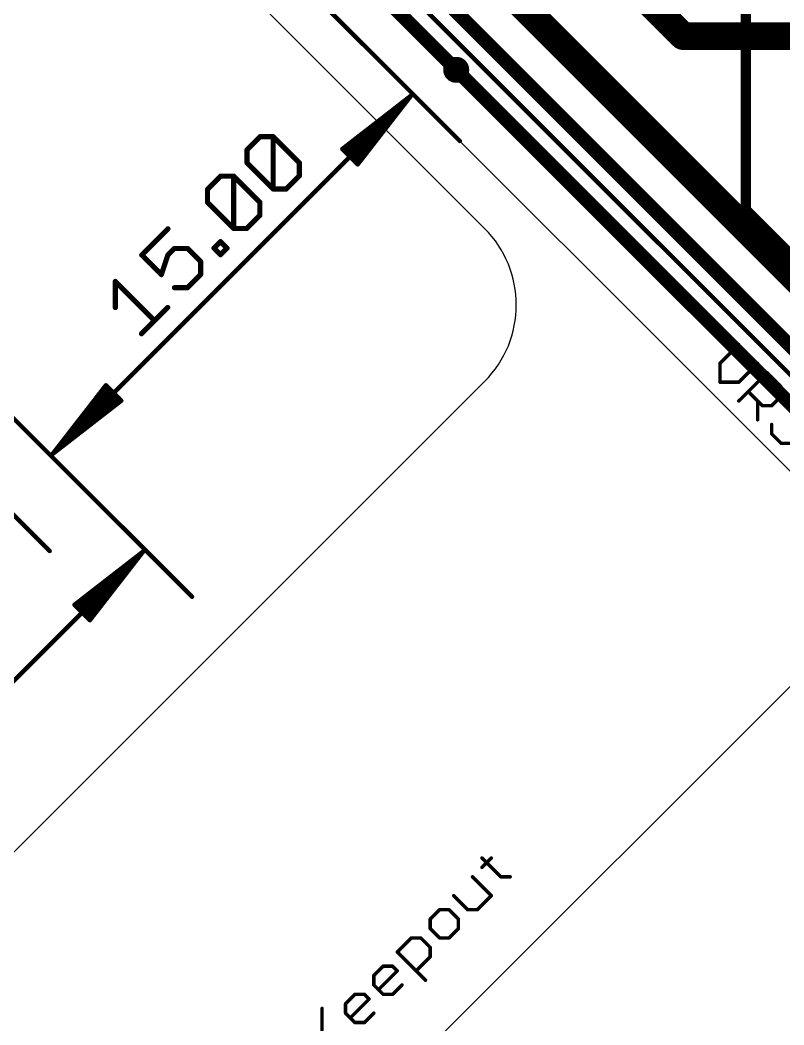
# Model space of a CAD drawing. Extents: x -76 to 580, y -41 to 95.
# Drawn here: x 10.91 to 33.29, y -14.36 to 15.11 of the extents above; entities that cross this region are included whole.
import ezdxf

# ---------------------------------------------------------------- set-up
doc = ezdxf.new("R2010")
doc.units = 0
for name, color, linetype in [('1', 22, 'CONTINUOUS'), ('16', 175, 'CONTINUOUS'), ('18', 82, 'CONTINUOUS'), ('20', 7, 'CONTINUOUS'), ('25', 253, 'CONTINUOUS'), ('29', 253, 'CONTINUOUS'), ('30', 253, 'CONTINUOUS'), ('44', 253, 'CONTINUOUS'), ('47', 253, 'CONTINUOUS'), ('51', 53, 'CONTINUOUS'), ('57', 253, 'CONTINUOUS')]:
    doc.layers.add(name, color=color, linetype=linetype)

# ---------------------------------------------------------------- blocks, each defined once
blk = doc.blocks.new('ROUNDV')
at = {"const_width": 0.5}
blk.add_lwpolyline([(0, -0.25, 1), (0, 0.25, 1), (0, -0.25)], format="xyb", dxfattribs=at)

msp = doc.modelspace()

# ---------------------------------------------------------------- linework, layer by layer
at = {"layer": '1'}
for points, const_width in [([(32.1734, 9.5459), (32.1734, 18.7383)], 0.3048), ([(23.6881, 13.6472), (20.294, 17.0413)], 0.4064), ([(42.78, -1.0607), (32.1734, 9.5459)], 0.3048)]:
    msp.add_lwpolyline(points, dxfattribs=dict(at, const_width=const_width))
for points, const_width in [([(23.6162, 13.5753, 1), (23.7599, 13.719)], 0.2032), ([(32.2272, 9.5998, 1), (32.1195, 9.4921)], 0.1524), ([(32.0972, 9.5459, 1), (32.2496, 9.5459)], 0.1524)]:
    msp.add_lwpolyline(points, format="xyb", dxfattribs=dict(at, const_width=const_width))
at = {"layer": '16'}
for points, const_width in [([(30.3349, 14.6371), (12.0915, 32.8805)], 0.8128), ([(14.6371, 26.5165), (34.5775, 6.5761)], 0.8128), ([(34.1533, 4.879), (17.3241, 21.7082)], 0.4064), ([(33.729, 14.6371), (30.3349, 14.6371)], 0.8128), ([(33.729, 3.6062), (23.6881, 13.6472)], 0.4064)]:
    msp.add_lwpolyline(points, dxfattribs=dict(at, const_width=const_width))
for points, const_width in [([(30.3349, 14.8403, 1), (30.3349, 14.4339)], 0.4064), ([(30.1912, 14.4934, 1), (30.4786, 14.7808)], 0.4064), ([(23.7599, 13.719, 1), (23.6162, 13.5753)], 0.2032)]:
    msp.add_lwpolyline(points, format="xyb", dxfattribs=dict(at, const_width=const_width))
at = {"layer": '20'}
msp.add_line((38.8909, -3.5355), (12.7279, 22.6274), dxfattribs=at)
at = {"layer": '25', "const_width": 0.1016}
for points in [[(31.9703, 5.5915), (31.419, 5.0402)], [(31.419, 5.0402), (31.419, 4.489)], [(31.9703, 4.489), (32.5215, 5.0403)], [(31.9703, 3.9377), (32.7972, 4.7646)], [(32.7972, 4.7646), (33.2106, 4.3512)], [(31.419, 4.489), (31.9703, 4.489)], [(32.6593, 3.7999), (32.2459, 4.2134)], [(33.2106, 4.0755), (32.935, 3.7999)], [(33.2106, 4.3512), (33.2106, 4.0755)], [(32.5215, 3.9377), (32.5215, 3.3865)], [(32.935, 3.7999), (32.6593, 3.7999)], [(32.935, 2.973), (32.935, 3.2487)], [(33.2106, 2.6974), (32.935, 2.973)], [(33.4862, 2.6974), (33.2106, 2.6974)]]:
    msp.add_lwpolyline(points, dxfattribs=at)
at = {"layer": '25', "const_width": 0.0508}
for points in [[(31.9882, 5.5735, 1), (31.9523, 5.6095)], [(31.4444, 5.0402, 1), (31.3936, 5.0402)], [(31.401, 5.0582, 1), (31.437, 5.0223)], [(32.5395, 5.0223, 1), (32.5036, 5.0582)], [(32.8151, 4.7826, 1), (32.7792, 4.7467)], [(32.8151, 4.7467, 1), (32.7792, 4.7826)], [(31.419, 4.5144, 1), (31.419, 4.4636)], [(31.3936, 4.489, 1), (31.4444, 4.489)], [(31.9523, 4.507, 1), (31.9882, 4.471)], [(31.9703, 4.4636, 1), (31.9703, 4.5144)], [(32.2639, 4.2313, 1), (32.2279, 4.1954)], [(33.236, 4.3512, 1), (33.1852, 4.3512)], [(33.1926, 4.3332, 1), (33.2286, 4.3691)], [(33.2286, 4.0576, 1), (33.1926, 4.0935)], [(31.9523, 3.9557, 1), (31.9882, 3.9198)], [(32.5469, 3.9377, 1), (32.4961, 3.9377)], [(32.6593, 3.8253, 1), (32.6593, 3.7745)], [(32.6414, 3.782, 1), (32.6773, 3.8179)], [(32.917, 3.8179, 1), (32.9529, 3.782)], [(32.935, 3.7745, 1), (32.935, 3.8253)], [(33.1852, 4.0755, 1), (33.236, 4.0755)], [(32.4961, 3.3865, 1), (32.5469, 3.3865)], [(32.9604, 3.2487, 1), (32.9096, 3.2487)], [(32.9529, 2.991, 1), (32.917, 2.9551)], [(32.9096, 2.973, 1), (32.9604, 2.973)], [(33.2106, 2.7228, 1), (33.2106, 2.672)], [(33.1926, 2.6794, 1), (33.2286, 2.7154)]]:
    msp.add_lwpolyline(points, format="xyb", dxfattribs=at)
at = {"layer": '44'}
msp.add_circle((23.6881, 13.6472), 0.127, dxfattribs=at)
at = {"layer": '47'}
for points, const_width in [([(17.3241, 18.0312), (23.7941, 11.5612)], 0.13), ([(11.8546, 2.3794), (22.3693, 12.8941)], 0.13), ([(22.3693, 12.8941), (20.3511, 11.3273)], 0.13), ([(22.3693, 12.8941), (20.393, 11.2854)], 0.13), ([(22.3693, 12.8941), (20.4849, 11.1935)], 0.13), ([(20.6687, 11.0097), (22.3693, 12.8941)], 0.13), ([(20.7607, 10.9177), (22.3693, 12.8941)], 0.13), ([(20.8025, 10.8758), (22.3693, 12.8941)], 0.13), ([(17.5582, 11.3041), (17.9417, 11.6876)], 0.1524), ([(17.9417, 11.6876), (18.3252, 11.6876)], 0.1524), ([(18.3252, 11.6876), (19.0921, 10.9206)], 0.1524), ([(18.3252, 10.1536), (18.3252, 11.6876)], 0.1524), ([(17.5582, 10.9206), (17.5582, 11.3041)], 0.1524), ([(20.3511, 11.3273), (20.8025, 10.8758)], 0.13), ([(18.3252, 10.1536), (17.5582, 10.9206)], 0.1524), ([(19.0921, 10.9206), (19.0921, 10.5371)], 0.1524), ([(16.4005, 10.1465), (16.784, 10.5299)], 0.1524), ([(16.784, 10.5299), (17.1675, 10.5299)], 0.1524), ([(17.1675, 10.5299), (17.9345, 9.763)], 0.1524), ([(17.1675, 8.996), (17.1675, 10.5299)], 0.1524), ([(19.0921, 10.5371), (18.7086, 10.1536)], 0.1524), ([(16.4005, 9.763), (16.4005, 10.1465)], 0.1524), ([(18.7086, 10.1536), (18.3252, 10.1536)], 0.1524), ([(17.1675, 8.996), (16.4005, 9.763)], 0.1524), ([(17.9345, 9.763), (17.9345, 9.3795)], 0.1524), ([(17.9345, 9.3795), (17.551, 8.996)], 0.1524), ([(15.2393, 8.9852), (14.4723, 8.2182)], 0.1524), ([(17.551, 8.996), (17.1675, 8.996)], 0.1524), ([(16.5887, 8.4172), (16.7804, 8.6089)], 0.1524), ([(16.7804, 8.6089), (16.9722, 8.4172)], 0.1524), ([(14.4723, 8.2182), (15.0476, 7.643)], 0.1524), ([(15.0476, 7.643), (15.2393, 8.2182)], 0.1524), ([(15.2393, 8.2182), (15.4311, 8.41)], 0.1524), ([(15.4311, 8.41), (15.8145, 8.41)], 0.1524), ([(15.8145, 8.41), (16.198, 8.0265)], 0.1524), ([(16.7804, 8.2254), (16.5887, 8.4172)], 0.1524), ([(16.9722, 8.4172), (16.7804, 8.2254)], 0.1524), ([(16.198, 8.0265), (16.198, 7.643)], 0.1524), ([(16.198, 7.643), (15.8145, 7.2595)], 0.1524), ([(6.7175, 7.4246), (15.9453, -1.8031)], 0.13), ([(6.7175, 7.4246), (13.1875, 0.9546)], 0.13), ([(13.6982, 6.6771), (13.6982, 7.4441)], 0.1524), ([(13.6982, 7.4441), (14.8486, 6.2936)], 0.1524), ([(15.8145, 7.2595), (15.4311, 7.2595)], 0.1524), ([(14.4652, 5.9102), (15.2321, 6.6771)], 0.1524), ([(11.8546, 2.3794), (13.4214, 4.3977)], 0.13), ([(11.8546, 2.3794), (13.4633, 4.3558)], 0.13), ([(13.4214, 4.3977), (13.8729, 3.9462)], 0.13), ([(11.8546, 2.3794), (13.5552, 4.2639)], 0.13), ([(13.7391, 4.08), (11.8546, 2.3794)], 0.13), ([(13.831, 3.9881), (11.8546, 2.3794)], 0.13), ([(13.8729, 3.9462), (11.8546, 2.3794)], 0.13), ([(8.1317, 3.182), (11.7733, -0.4596)], 0.13), ([(14.5204, -0.4702), (1.8844, -13.1062)], 0.13), ([(14.5204, -0.4702), (12.5022, -2.037)], 0.13), ([(14.5204, -0.4702), (12.5441, -2.0789)], 0.13), ([(14.5204, -0.4702), (12.636, -2.1708)], 0.13), ([(12.8198, -2.3547), (14.5204, -0.4702)], 0.13), ([(12.9118, -2.4466), (14.5204, -0.4702)], 0.13), ([(12.9537, -2.4885), (14.5204, -0.4702)], 0.13), ([(12.5022, -2.037), (12.9537, -2.4885)], 0.13)]:
    msp.add_lwpolyline(points, dxfattribs=dict(at, const_width=const_width))
for points, const_width in [([(22.395, 12.8742, 1), (22.3436, 12.914)], 0.065), ([(22.3945, 12.8736, 1), (22.3441, 12.9146)], 0.065), ([(22.3934, 12.8723, 1), (22.3452, 12.9159)], 0.065), ([(22.3923, 12.8711, 1), (22.3463, 12.9171)], 0.065), ([(22.3911, 12.87, 1), (22.3475, 12.9182)], 0.065), ([(22.3898, 12.8689, 1), (22.3488, 12.9193)], 0.065), ([(22.3893, 12.8684, 1), (22.3494, 12.9198)], 0.065), ([(17.9417, 11.7257, 1), (17.9417, 11.6495)], 0.0762), ([(17.9686, 11.6606, 1), (17.9147, 11.7145)], 0.0762), ([(18.3521, 11.7145, 1), (18.2982, 11.6606)], 0.0762), ([(18.3633, 11.6876, 1), (18.2871, 11.6876)], 0.0762), ([(18.3252, 11.6495, 1), (18.3252, 11.7257)], 0.0762), ([(23.7712, 11.5382, 1), (23.8171, 11.5842)], 0.065), ([(17.5963, 11.3041, 1), (17.5201, 11.3041)], 0.0762), ([(17.5312, 11.331, 1), (17.5851, 11.2772)], 0.0762), ([(20.3311, 11.353, 1), (20.371, 11.3016)], 0.065), ([(20.374, 11.3503, 1), (20.3281, 11.3043)], 0.065), ([(20.3724, 11.3106, 1), (20.4135, 11.2602)], 0.065), ([(20.4631, 11.2176, 1), (20.5067, 11.1694)], 0.065), ([(17.5851, 10.9476, 1), (17.5312, 10.8937)], 0.0762), ([(17.5201, 10.9206, 1), (17.5963, 10.9206)], 0.0762), ([(19.1302, 10.9206, 1), (19.054, 10.9206)], 0.0762), ([(19.0652, 10.8937, 1), (19.1191, 10.9476)], 0.0762), ([(20.6446, 11.0314, 1), (20.6929, 10.9879)], 0.065), ([(20.7354, 10.9382, 1), (20.7859, 10.8972)], 0.065), ([(20.7769, 10.8958, 1), (20.8282, 10.8559)], 0.065), ([(20.7796, 10.8529, 1), (20.8255, 10.8988)], 0.065), ([(16.784, 10.568, 1), (16.784, 10.4918)], 0.0762), ([(16.811, 10.503, 1), (16.7571, 10.5569)], 0.0762), ([(17.1945, 10.5569, 1), (17.1406, 10.503)], 0.0762), ([(17.2056, 10.5299, 1), (17.1294, 10.5299)], 0.0762), ([(17.1675, 10.4918, 1), (17.1675, 10.568)], 0.0762), ([(19.1191, 10.5102, 1), (19.0652, 10.5641)], 0.0762), ([(19.054, 10.5371, 1), (19.1302, 10.5371)], 0.0762), ([(16.4386, 10.1465, 1), (16.3624, 10.1465)], 0.0762), ([(16.3736, 10.1734, 1), (16.4275, 10.1195)], 0.0762), ([(18.3252, 10.1917, 1), (18.3252, 10.1155)], 0.0762), ([(18.2871, 10.1536, 1), (18.3633, 10.1536)], 0.0762), ([(18.2982, 10.1267, 1), (18.3521, 10.1806)], 0.0762), ([(18.6817, 10.1806, 1), (18.7356, 10.1267)], 0.0762), ([(18.7086, 10.1155, 1), (18.7086, 10.1917)], 0.0762), ([(16.4275, 9.7899, 1), (16.3736, 9.736)], 0.0762), ([(16.3624, 9.763, 1), (16.4386, 9.763)], 0.0762), ([(17.9726, 9.763, 1), (17.8964, 9.763)], 0.0762), ([(17.9075, 9.736, 1), (17.9614, 9.7899)], 0.0762), ([(17.9614, 9.3525, 1), (17.9075, 9.4064)], 0.0762), ([(17.8964, 9.3795, 1), (17.9726, 9.3795)], 0.0762), ([(15.2663, 8.9583, 1), (15.2124, 9.0122)], 0.0762), ([(17.1675, 9.0341, 1), (17.1675, 8.9579)], 0.0762), ([(17.1294, 8.996, 1), (17.2056, 8.996)], 0.0762), ([(17.1406, 8.9691, 1), (17.1945, 9.0229)], 0.0762), ([(17.5241, 9.0229, 1), (17.5779, 8.9691)], 0.0762), ([(17.551, 8.9579, 1), (17.551, 9.0341)], 0.0762), ([(16.8074, 8.6359, 1), (16.7535, 8.582)], 0.0762), ([(16.8074, 8.582, 1), (16.7535, 8.6359)], 0.0762), ([(14.4993, 8.2452, 1), (14.4454, 8.1913)], 0.0762), ([(14.4454, 8.2452, 1), (14.4993, 8.1913)], 0.0762), ([(15.2124, 8.2452, 1), (15.2662, 8.1913)], 0.0762), ([(15.2755, 8.2062, 1), (15.2032, 8.2303)], 0.0762), ([(15.4311, 8.4481, 1), (15.4311, 8.3719)], 0.0762), ([(15.458, 8.383, 1), (15.4041, 8.4369)], 0.0762), ([(15.8415, 8.4369, 1), (15.7876, 8.383)], 0.0762), ([(15.8145, 8.3719, 1), (15.8145, 8.4481)], 0.0762), ([(16.6156, 8.4441, 1), (16.5618, 8.3902)], 0.0762), ([(16.5618, 8.4441, 1), (16.6156, 8.3902)], 0.0762), ([(16.7535, 8.2524, 1), (16.8074, 8.1985)], 0.0762), ([(16.7535, 8.1985, 1), (16.8074, 8.2524)], 0.0762), ([(16.9991, 8.3902, 1), (16.9452, 8.4441)], 0.0762), ([(16.9452, 8.3902, 1), (16.9991, 8.4441)], 0.0762), ([(16.2361, 8.0265, 1), (16.1599, 8.0265)], 0.0762), ([(16.1711, 7.9996, 1), (16.225, 8.0534)], 0.0762), ([(15.0114, 7.6551, 1), (15.0837, 7.631)], 0.0762), ([(15.0206, 7.6161, 1), (15.0745, 7.67)], 0.0762), ([(16.1599, 7.643, 1), (16.2361, 7.643)], 0.0762), ([(16.225, 7.6161, 1), (16.1711, 7.67)], 0.0762), ([(13.7251, 7.471, 1), (13.6712, 7.4171)], 0.0762), ([(13.7363, 7.4441, 1), (13.6601, 7.4441)], 0.0762), ([(15.4311, 7.2976, 1), (15.4311, 7.2214)], 0.0762), ([(15.7876, 7.2865, 1), (15.8415, 7.2326)], 0.0762), ([(15.8145, 7.2214, 1), (15.8145, 7.2976)], 0.0762), ([(13.6601, 6.6771, 1), (13.7363, 6.6771)], 0.0762), ([(15.2591, 6.6502, 1), (15.2052, 6.7041)], 0.0762), ([(14.8217, 6.2667, 1), (14.8756, 6.3206)], 0.0762), ([(14.4382, 5.9371, 1), (14.4921, 5.8832)], 0.0762), ([(13.4444, 4.4206, 1), (13.3984, 4.3747)], 0.065), ([(13.4471, 4.3777, 1), (13.3957, 4.4176)], 0.065), ([(13.4885, 4.3353, 1), (13.4381, 4.3763)], 0.065), ([(13.5794, 4.2421, 1), (13.5311, 4.2856)], 0.065), ([(13.7609, 4.0559, 1), (13.7173, 4.1041)], 0.065), ([(13.8515, 3.9629, 1), (13.8105, 4.0133)], 0.065), ([(13.8499, 3.9232, 1), (13.8959, 3.9692)], 0.065), ([(13.8928, 3.9205, 1), (13.853, 3.9719)], 0.065), ([(11.8347, 2.4051, 1), (11.8746, 2.3537)], 0.065), ([(11.8341, 2.4046, 1), (11.8752, 2.3542)], 0.065), ([(11.8305, 2.4012, 1), (11.8788, 2.3576)], 0.065), ([(11.8294, 2.3999, 1), (11.8798, 2.3589)], 0.065), ([(11.8329, 2.4035, 1), (11.8764, 2.3553)], 0.065), ([(11.8317, 2.4024, 1), (11.8776, 2.3564)], 0.065), ([(11.829, 2.3993, 1), (11.8803, 2.3595)], 0.065), ([(13.1646, 0.9316, 1), (13.2105, 0.9776)], 0.065), ([(11.7503, -0.4826, 1), (11.7963, -0.4366)], 0.065), ([(14.5461, -0.4902, 1), (14.4948, -0.4503)], 0.065), ([(14.5456, -0.4907, 1), (14.4952, -0.4497)], 0.065), ([(14.5446, -0.492, 1), (14.4963, -0.4485)], 0.065), ([(14.5434, -0.4932, 1), (14.4975, -0.4472)], 0.065), ([(14.5422, -0.4944, 1), (14.4987, -0.4461)], 0.065), ([(14.541, -0.4954, 1), (14.4999, -0.445)], 0.065), ([(14.5404, -0.4959, 1), (14.5005, -0.4446)], 0.065), ([(15.9223, -1.8261, 1), (15.9682, -1.7801)], 0.065), ([(12.5252, -2.014, 1), (12.4792, -2.06)], 0.065), ([(12.4823, -2.0113, 1), (12.5221, -2.0627)], 0.065), ([(12.5236, -2.0537, 1), (12.5646, -2.1041)], 0.065), ([(12.6142, -2.1467, 1), (12.6578, -2.1949)], 0.065), ([(12.7957, -2.3329, 1), (12.844, -2.3764)], 0.065), ([(12.8866, -2.4261, 1), (12.937, -2.4671)], 0.065), ([(12.928, -2.4686, 1), (12.9793, -2.5084)], 0.065), ([(12.9307, -2.5115, 1), (12.9766, -2.4655)], 0.065)]:
    msp.add_lwpolyline(points, format="xyb", dxfattribs=dict(at, const_width=const_width))
at = {"layer": '51', "const_width": 0.127}
msp.add_lwpolyline([(9.8995, 28.2843), (41.0122, -2.8284)], dxfattribs=at)
at = {"layer": '57'}
for p, q in [((-7.3009, 48.3131), (60.0864, -19.0742)), ((24.5189, 8.9979), (-12.9401, 46.4569)), ((37.2115, 3.8007), (14.1421, 26.8701)), ((0.9369, -19.0742), (24.5189, 4.5078)), ((37.2115, -0.6894), (6.3463, -31.5546))]:
    msp.add_line(p, q, dxfattribs=at)
at = {"layer": '57', "const_width": 0.1016}
for points in [[(24.4422, -9.4631), (24.9934, -10.0144)], [(24.4422, -9.7388), (24.7178, -9.4631)], [(24.7178, -10.5657), (24.1665, -10.0144)], [(24.9934, -10.0144), (25.269, -10.0144)], [(23.6153, -10.5657), (24.0287, -10.9791)], [(24.3043, -10.9791), (24.7178, -10.5657)], [(23.2018, -10.9791), (22.9262, -11.2547)], [(23.4775, -10.9791), (23.2018, -10.9791)], [(23.7531, -11.2547), (23.4775, -10.9791)], [(24.0287, -10.9791), (24.3043, -10.9791)], [(22.9262, -11.2547), (22.9262, -11.5304)], [(22.9262, -11.5304), (23.2018, -11.806)], [(23.4775, -11.806), (23.7531, -11.5304)], [(23.7531, -11.5304), (23.7531, -11.2547)], [(21.9615, -12.2194), (22.3749, -11.806)], [(22.3749, -11.806), (22.6506, -11.806)], [(22.6506, -11.806), (22.9262, -12.0816)], [(23.2018, -11.806), (23.4775, -11.806)], [(22.9262, -12.0816), (22.9262, -12.3573)], [(22.7884, -13.0463), (21.9615, -12.2194)], [(22.9262, -12.3573), (22.5128, -12.7707)], [(21.2724, -12.9085), (21.548, -12.6329)], [(21.548, -12.6329), (21.8237, -12.6329)], [(21.8237, -12.6329), (21.9615, -12.7707)], [(21.2724, -13.1842), (21.2724, -12.9085)], [(21.9615, -12.7707), (21.4102, -13.322)], [(21.548, -13.4598), (21.2724, -13.1842)], [(22.0993, -13.1842), (21.8237, -13.4598)], [(20.4455, -13.7354), (20.7212, -13.4598)], [(21.1346, -13.5976), (20.5833, -14.1489)], [(20.7212, -13.4598), (20.9968, -13.4598)], [(20.9968, -13.4598), (21.1346, -13.5976)], [(21.8237, -13.4598), (21.548, -13.4598)], [(19.7565, -14.9757), (19.7565, -13.8732)], [(20.4455, -14.011), (20.4455, -13.7354)], [(20.7212, -14.2867), (20.4455, -14.011)], [(21.2724, -14.011), (20.9968, -14.2867)], [(20.9968, -14.2867), (20.7212, -14.2867)]]:
    msp.add_lwpolyline(points, dxfattribs=at)
at = {"layer": '57', "const_width": 0.0508}
for points in [[(24.4601, -9.4452, 1), (24.4242, -9.4811)], [(24.7357, -9.4811, 1), (24.6998, -9.4452)], [(24.4242, -9.7208, 1), (24.4601, -9.7567)], [(24.1845, -9.9964, 1), (24.1486, -10.0324)], [(24.9934, -9.989, 1), (24.9934, -10.0398)], [(24.9755, -10.0324, 1), (25.0114, -9.9964)], [(25.269, -10.0398, 1), (25.269, -9.989)], [(23.6332, -10.5477, 1), (23.5973, -10.5836)], [(24.7357, -10.5836, 1), (24.6998, -10.5477)], [(24.6998, -10.5836, 1), (24.7357, -10.5477)], [(23.2018, -10.9537, 1), (23.2018, -11.0045)], [(23.2198, -10.9971, 1), (23.1839, -10.9611)], [(23.4954, -10.9611, 1), (23.4595, -10.9971)], [(23.4775, -11.0045, 1), (23.4775, -10.9537)], [(24.0287, -10.9537, 1), (24.0287, -11.0045)], [(24.0107, -10.9971, 1), (24.0467, -10.9611)], [(24.2864, -10.9611, 1), (24.3223, -10.9971)], [(24.3043, -11.0045, 1), (24.3043, -10.9537)], [(22.9516, -11.2547, 1), (22.9008, -11.2547)], [(22.9082, -11.2368, 1), (22.9442, -11.2727)], [(22.9442, -11.5124, 1), (22.9082, -11.5483)], [(23.7785, -11.2547, 1), (23.7277, -11.2547)], [(23.7351, -11.2727, 1), (23.771, -11.2368)], [(23.771, -11.5483, 1), (23.7351, -11.5124)], [(22.3749, -11.7806, 1), (22.3749, -11.8314)], [(22.3929, -11.824, 1), (22.357, -11.788)], [(22.6685, -11.788, 1), (22.6326, -11.824)], [(22.6506, -11.8314, 1), (22.6506, -11.7806)], [(22.9008, -11.5304, 1), (22.9516, -11.5304)], [(23.2018, -11.7806, 1), (23.2018, -11.8314)], [(23.1839, -11.824, 1), (23.2198, -11.788)], [(23.4595, -11.788, 1), (23.4954, -11.824)], [(23.4775, -11.8314, 1), (23.4775, -11.7806)], [(23.7277, -11.5304, 1), (23.7785, -11.5304)], [(22.9516, -12.0816, 1), (22.9008, -12.0816)], [(22.9082, -12.0996, 1), (22.9442, -12.0637)], [(21.9795, -12.2015, 1), (21.9435, -12.2374)], [(21.9435, -12.2015, 1), (21.9795, -12.2374)], [(22.9008, -12.3573, 1), (22.9516, -12.3573)], [(22.9442, -12.3752, 1), (22.9082, -12.3393)], [(21.548, -12.6075, 1), (21.548, -12.6583)], [(21.566, -12.6509, 1), (21.5301, -12.6149)], [(21.8416, -12.6149, 1), (21.8057, -12.6509)], [(21.8237, -12.6583, 1), (21.8237, -12.6075)], [(21.2978, -12.9085, 1), (21.247, -12.9085)], [(21.2545, -12.8906, 1), (21.2904, -12.9265)], [(21.9795, -12.7887, 1), (21.9435, -12.7527)], [(21.9435, -12.7887, 1), (21.9795, -12.7527)], [(22.4948, -12.7527, 1), (22.5307, -12.7887)], [(21.247, -13.1842, 1), (21.2978, -13.1841)], [(21.2904, -13.1662, 1), (21.2545, -13.2021)], [(22.1173, -13.2021, 1), (22.0813, -13.1662)], [(22.7704, -13.0643, 1), (22.8063, -13.0284)], [(20.7212, -13.4344, 1), (20.7212, -13.4852)], [(20.7391, -13.4777, 1), (20.7032, -13.4418)], [(21.0147, -13.4418, 1), (20.9788, -13.4777)], [(20.9968, -13.4852, 1), (20.9968, -13.4344)], [(21.1526, -13.6156, 1), (21.1166, -13.5796)], [(21.3923, -13.304, 1), (21.4282, -13.3399)], [(21.548, -13.4344, 1), (21.548, -13.4852)], [(21.5301, -13.4777, 1), (21.566, -13.4418)], [(21.8057, -13.4418, 1), (21.8416, -13.4777)], [(21.8237, -13.4852, 1), (21.8237, -13.4344)], [(19.7819, -13.8732, 1), (19.7311, -13.8732)], [(20.4709, -13.7354, 1), (20.4201, -13.7354)], [(20.4276, -13.7175, 1), (20.4635, -13.7534)], [(21.1166, -13.6156, 1), (21.1526, -13.5796)], [(20.4201, -14.011, 1), (20.4709, -14.011)], [(20.4635, -13.9931, 1), (20.4276, -14.029)], [(20.5654, -14.1309, 1), (20.6013, -14.1668)], [(21.2904, -14.029, 1), (21.2545, -13.9931)], [(20.7212, -14.2613, 1), (20.7212, -14.3121)], [(20.7032, -14.3046, 1), (20.7391, -14.2687)], [(20.9788, -14.2687, 1), (21.0147, -14.3046)], [(20.9968, -14.3121, 1), (20.9968, -14.2613)]]:
    msp.add_lwpolyline(points, format="xyb", dxfattribs=at)
at = {"layer": '57'}
msp.add_arc((22.2739, 6.7529), 3.175, 315, 45, dxfattribs=at)

# ---------------------------------------------------------------- block references
at = {"layer": '18', "xscale": 0.6096, "yscale": 0.6096}
msp.add_blockref('ROUNDV', (23.6881, 13.6472), dxfattribs=at)
msp.add_blockref('ROUNDV', (23.6881, 13.6472), dxfattribs=at)
at = {"layer": '29', "xscale": 0.762, "yscale": 0.762}
msp.add_blockref('ROUNDV', (23.6881, 13.6472), dxfattribs=at)
at = {"layer": '30', "xscale": 0.762, "yscale": 0.762}
msp.add_blockref('ROUNDV', (23.6881, 13.6472), dxfattribs=at)

doc.saveas('drawing.dxf')
